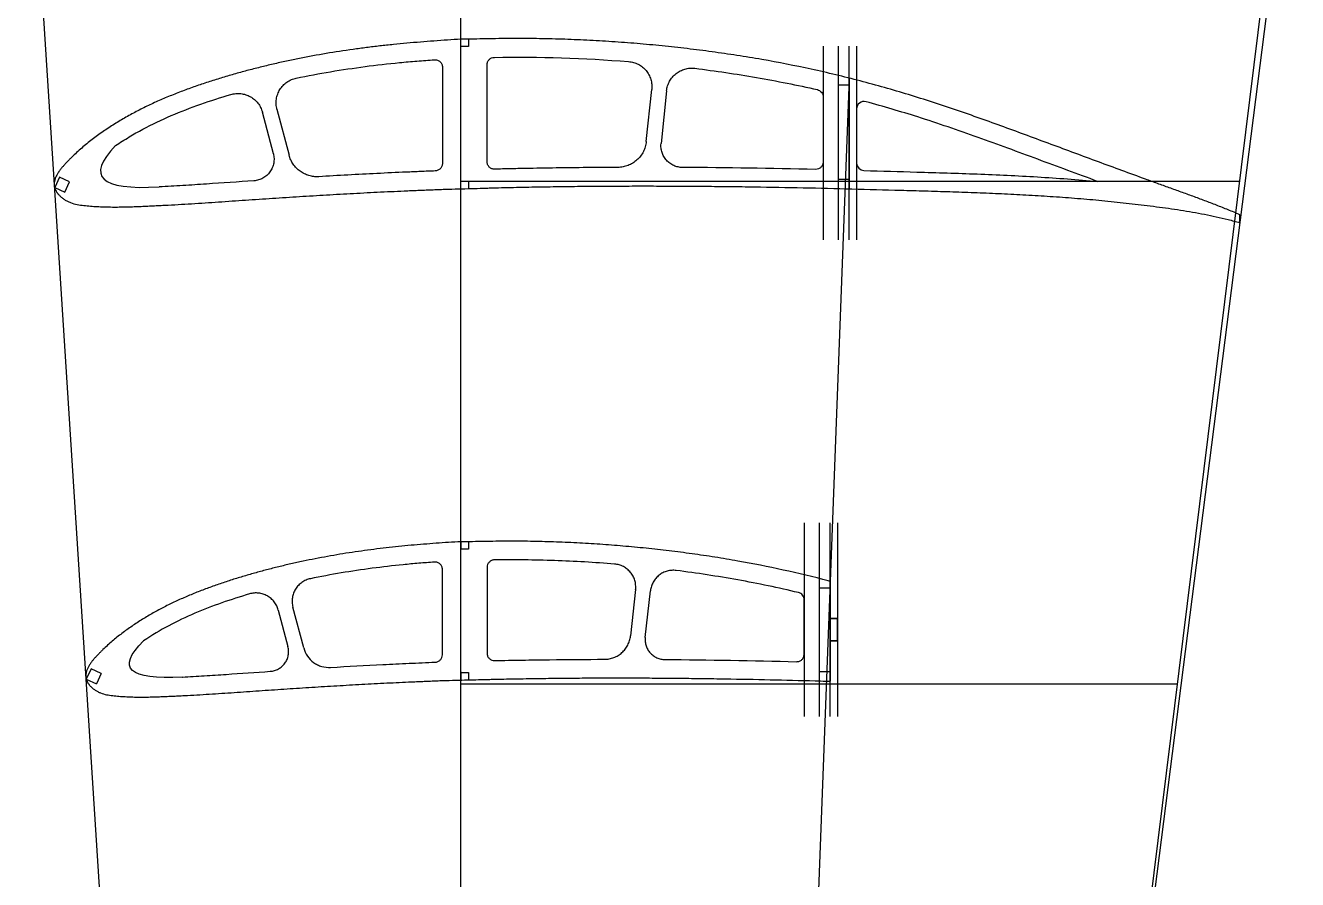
# Model space of a CAD drawing. Header units: millimetres. Extents: x -11497 to 404, y -3854 to 414.
# Drawn here: x -7873.2 to -7531.4, y -1141.8 to -912.4 of the extents above; entities that cross this region are included whole.
import ezdxf

# ---------------------------------------------------------------- set-up
doc = ezdxf.new("R2010")
doc.units = ezdxf.units.MM
doc.layers.add('11', color=80, linetype='Continuous')
doc.layers.add('7', color=1, linetype='Continuous')
doc.layers.add('剖面线层', color=2, linetype='Continuous', lineweight=25)
doc.layers.add('细线层', color=4, linetype='Continuous', lineweight=25)

msp = doc.modelspace()

# ---------------------------------------------------------------- linework, layer by layer
for p, q in [((-7756.1838, -918.0415), (-7756.1838, -916.0531)), ((-7754.1838, -916.0415), (-7754.1838, -918.0415)), ((-7754.1838, -918.0415), (-7756.1838, -918.0415)), ((-7756.1838, -956.2275), (-7756.1838, -954.2275)), ((-7756.1838, -954.2275), (-7754.1838, -954.2275)), ((-7754.1838, -954.2275), (-7754.1838, -956.1778)), ((-7756.1782, -1053.0375), (-7756.1782, -1051.0511)), ((-7754.1782, -1051.0375), (-7754.1782, -1053.0375)), ((-7754.1782, -1053.0375), (-7756.1782, -1053.0375)), ((-7756.1782, -1088.203), (-7756.1782, -1086.203)), ((-7756.1782, -1086.203), (-7754.1782, -1086.203)), ((-7754.1782, -1086.203), (-7754.1782, -1088.1571))]:
    msp.add_line(p, q)
at = {"color": 7, "linetype": 'Continuous', "lineweight": 25}
for p, q in [((-7749.1814, -948.9669), (-7749.1814, -922.9239)), ((-7761.1814, -923.5528), (-7761.1814, -949.4452)), ((-7706.3852, -943.5565), (-7704.9175, -929.5202)), ((-7700.9324, -929.8944), (-7702.4176, -944.0911)), ((-7658.8681, -931.5506), (-7658.8681, -949.0173)), ((-7806.607, -946.8088), (-7809.548, -935.6717)), ((-7805.6229, -934.8687), (-7802.3583, -947.2319)), ((-7649.8681, -934.7863), (-7649.8681, -949.3341)), ((-7848.985, -944.6196), (-7848.9847, -944.6199)), ((-7864.0903, -953.1369), (-7865.3581, -955.8558)), ((-7861.3713, -954.4047), (-7864.0903, -953.1369)), ((-7865.3581, -955.8558), (-7862.6392, -957.1237)), ((-7862.6392, -957.1237), (-7861.3713, -954.4047)), ((-7837.2835, -955.7138), (-7837.2853, -955.7139)), ((-7546.9027, -965.3492), (-7546.9034, -963.1875)), ((-7761.1814, -1081.4009), (-7761.1814, -1058.5042)), ((-7749.1814, -1057.9328), (-7749.1814, -1080.9769)), ((-7656.9723, -1088.5078), (-7656.9723, -1061.6971)), ((-7709.2596, -1063.8694), (-7710.6286, -1076.3405)), ((-7706.6514, -1076.7964), (-7705.2693, -1064.2147)), ((-7805.2754, -1069.4015), (-7802.6848, -1079.2208)), ((-7798.4564, -1079.5683), (-7801.3527, -1068.59)), ((-7663.9723, -1081.2637), (-7663.9723, -1066.6476)), ((-7841.4534, -1077.6371), (-7841.4536, -1077.637)), ((-7855.6014, -1085.2125), (-7856.8693, -1087.9314)), ((-7852.8825, -1086.4803), (-7855.6014, -1085.2125)), ((-7852.8825, -1086.4803), (-7854.1503, -1089.1992)), ((-7856.8693, -1087.9314), (-7854.1503, -1089.1992)), ((-7831.0616, -1087.3781), (-7831.0584, -1087.3779))]:
    msp.add_line(p, q, dxfattribs=at)
at = {"color": 7, "linetype": 'Continuous'}
for centre, start, end in [((-7647.8681, -934.7863), 74.84851, 180), ((-7647.8681, -949.3341), 180, 268.488702)]:
    msp.add_arc(centre, 2, start, end, dxfattribs=at)
at = {"color": 7, "linetype": 'Continuous', "lineweight": 25}
for points, knots in [([(-7756.1814, -916.0522), (-7757.3949, -916.1218), (-7759.8212, -916.281), (-7763.4578, -916.553), (-7767.0928, -916.8295), (-7770.7253, -917.1223), (-7774.3514, -917.4742), (-7777.9724, -917.8632), (-7781.5871, -918.2988), (-7786.3972, -918.9428), (-7792.3907, -919.8659), (-7798.352, -920.9616), (-7803.0982, -921.9436), (-7806.6453, -922.7352), (-7810.1787, -923.5825), (-7813.6973, -924.4863), (-7817.2, -925.4473), (-7820.6851, -926.4683), (-7824.1485, -927.5587), (-7827.5882, -928.7202), (-7830.9993, -929.9617), (-7834.3784, -931.2867), (-7837.7186, -932.7062), (-7841.0079, -934.2395), (-7844.2372, -935.8948), (-7847.3976, -937.6777), (-7850.484, -939.5853), (-7852.9861, -941.2829), (-7854.9362, -942.7133), (-7856.3691, -943.8252), (-7857.7689, -944.9787), (-7859.1286, -946.1791), (-7860.2302, -947.214), (-7861.0916, -948.0623), (-7861.7315, -948.7049), (-7862.3608, -949.3577), (-7862.9722, -950.0273), (-7863.559, -950.7191), (-7864.1092, -951.44), (-7864.527, -952.0703), (-7864.823, -952.5976), (-7865.0233, -953.0044), (-7865.1669, -953.3539), (-7865.2652, -953.6396), (-7865.3302, -953.8567), (-7865.3848, -954.0766), (-7865.4416, -954.3731), (-7865.487, -954.749), (-7865.4833, -955.1275), (-7865.4565, -955.4286), (-7865.4238, -955.6526), (-7865.3797, -955.8748), (-7865.3212, -956.0932), (-7865.2474, -956.3072), (-7865.1463, -956.5093), (-7865.0383, -956.7079), (-7864.9357, -956.9099), (-7864.8226, -957.1063), (-7864.6958, -957.294), (-7864.5586, -957.4744), (-7864.365, -957.706), (-7864.0108, -958.0991), (-7863.5635, -958.5068), (-7863.0841, -958.8752), (-7862.5867, -959.219), (-7861.9326, -959.5985), (-7860.8265, -960.0918), (-7859.3618, -960.4864), (-7857.562, -960.7204), (-7855.7562, -960.8885), (-7853.9465, -961.0123), (-7852.1342, -961.0891), (-7850.3207, -961.1299), (-7848.5067, -961.1335), (-7846.6929, -961.1072), (-7844.8795, -961.0564), (-7843.0667, -960.9889), (-7841.2542, -960.9099), (-7839.4418, -960.8263), (-7837.6295, -960.739), (-7835.2133, -960.6173), (-7832.1933, -960.4537), (-7828.5701, -960.2354), (-7824.9474, -960.001), (-7821.3249, -959.756), (-7817.7021, -959.5061), (-7814.0786, -959.2564), (-7810.4542, -959.0114), (-7806.8288, -958.7701), (-7803.2023, -958.5341), (-7799.5745, -958.3055), (-7795.9454, -958.0834), (-7791.1049, -957.7968), (-7786.2615, -957.5271), (-7781.4153, -957.2728), (-7777.7791, -957.0907), (-7774.1414, -956.9171), (-7771.1087, -956.7794), (-7768.6816, -956.675), (-7766.861, -956.5979), (-7765.04, -956.5223), (-7763.2184, -956.4521), (-7761.3964, -956.3875), (-7758.9664, -956.3068), (-7757.1433, -956.2507), (-7754.8407, -956.1951), (-7752.6667, -956.1407), (-7749.949, -956.0522), (-7747.7739, -955.9875), (-7745.5982, -955.9274), (-7742.8774, -955.869), (-7739.6113, -955.7959), (-7735.2547, -955.7127), (-7729.8058, -955.6259), (-7723.2627, -955.55), (-7716.7156, -955.5016), (-7710.1648, -955.479), (-7703.6109, -955.4807), (-7697.0543, -955.5041), (-7690.4954, -955.5508), (-7683.9346, -955.618), (-7675.1848, -955.7352), (-7664.2449, -955.9339), (-7651.1157, -956.2444), (-7640.1758, -956.5457), (-7631.4256, -956.7963), (-7624.8644, -956.9978), (-7618.3053, -957.2228), (-7611.7494, -957.4878), (-7605.1981, -957.8076), (-7598.6527, -958.1942), (-7592.1154, -958.662), (-7585.5877, -959.2132), (-7580.158, -959.7512), (-7575.8216, -960.2331), (-7572.5732, -960.6192), (-7569.3292, -961.0323), (-7566.09, -961.4743), (-7562.8572, -961.9532), (-7559.6331, -962.4817), (-7556.4216, -963.0746), (-7553.2244, -963.7372), (-7550.0509, -964.4959), (-7547.9422, -965.0312), (-7546.9027, -965.3492)], [0, 0, 0, 0, 0.00825074, 0.01650149, 0.02475223, 0.03300297, 0.04125371, 0.04950446, 0.0577552, 0.06600594, 0.08250743, 0.09900892, 0.10725966, 0.1155104, 0.12376114, 0.13201189, 0.14026263, 0.14851337, 0.15676412, 0.16501486, 0.1732656, 0.18151635, 0.18976709, 0.19801783, 0.20626857, 0.21451932, 0.22277006, 0.2310208, 0.23514617, 0.23927155, 0.24339692, 0.24752229, 0.25164766, 0.25371035, 0.25577303, 0.25783572, 0.2598984, 0.26196109, 0.26402378, 0.26608646, 0.2671178, 0.26814915, 0.26918049, 0.26969616, 0.27021183, 0.2707275, 0.27124318, 0.27227452, 0.27330586, 0.27382153, 0.2743372, 0.27485288, 0.27536855, 0.27588422, 0.27639989, 0.27691556, 0.27743123, 0.2779469, 0.27846258, 0.27897825, 0.27949392, 0.28052526, 0.28258795, 0.28361929, 0.28465063, 0.28671332, 0.288776, 0.29290138, 0.29702675, 0.30115212, 0.30527749, 0.30940286, 0.31352823, 0.3176536, 0.32177898, 0.32590435, 0.33002972, 0.33415509, 0.33828046, 0.34240583, 0.3465312, 0.35478195, 0.36303269, 0.37128343, 0.37953418, 0.38778492, 0.39603566, 0.40428641, 0.41253715, 0.42078789, 0.42903863, 0.43728938, 0.44554012, 0.46204161, 0.47029235, 0.47854309, 0.48679384, 0.49504458, 0.49916995, 0.50329532, 0.50742069, 0.51154606, 0.51567144, 0.51979681, 0.52804755, 0.52804755, 0.53542181, 0.54279606, 0.54648319, 0.55017032, 0.55754458, 0.56491884, 0.57229309, 0.58704161, 0.60179012, 0.61653863, 0.63128715, 0.64603566, 0.66078418, 0.67553269, 0.6902812, 0.70502972, 0.73452675, 0.76402378, 0.7935208, 0.80826932, 0.82301783, 0.83776635, 0.85251486, 0.86726337, 0.88201189, 0.8967604, 0.91150892, 0.92625743, 0.93363169, 0.94100594, 0.9483802, 0.95575446, 0.96312871, 0.97050297, 0.97787723, 0.98525149, 0.99262574, 1, 1, 1, 1]), ([(-7546.9034, -963.1875), (-7547.9376, -962.7391), (-7550.0263, -961.8905), (-7553.1675, -960.6385), (-7556.327, -959.4331), (-7559.4958, -958.253), (-7562.6741, -957.0983), (-7565.8551, -955.9515), (-7569.0375, -954.8082), (-7573.2763, -953.2722), (-7578.5701, -951.3384), (-7584.9164, -949.0016), (-7591.2584, -946.6528), (-7597.6, -944.303), (-7603.9416, -941.9533), (-7612.4057, -938.8432), (-7620.8978, -935.81), (-7629.4512, -932.9533), (-7638.0515, -930.2419), (-7648.9002, -927.1747), (-7662.0559, -924.0183), (-7673.1199, -921.8526), (-7682.0181, -920.3884), (-7688.7114, -919.4175), (-7695.4206, -918.5655), (-7702.1439, -917.8309), (-7708.8782, -917.2068), (-7715.6225, -916.7), (-7721.249, -916.3725), (-7725.7532, -916.1716), (-7730.259, -916.0099), (-7734.7666, -915.9075), (-7739.2752, -915.8661), (-7742.6567, -915.8685), (-7746.0381, -915.8984), (-7749.419, -915.9654), (-7752.7999, -916.0291), (-7755.0541, -916.0507), (-7756.1814, -916.0522)], [0, 0, 0, 0, 0.015625, 0.03125, 0.046875, 0.0625, 0.078125, 0.09375, 0.109375, 0.125, 0.15625, 0.1875, 0.21875, 0.25, 0.28125, 0.3125, 0.375, 0.40625, 0.4375, 0.5, 0.5625, 0.625, 0.65625, 0.6875, 0.71875, 0.75, 0.78125, 0.8125, 0.84375, 0.859375, 0.875, 0.90625, 0.921875, 0.9375, 0.953125, 0.96875, 0.984375, 1, 1, 1, 1]), ([(-7800.4457, -926.5031), (-7794.32, -925.2312), (-7788.1609, -924.209), (-7778.8798, -922.9928), (-7775.7786, -922.643), (-7771.1181, -922.1839), (-7769.5626, -922.0462), (-7766.4483, -921.7947), (-7764.8902, -921.6762), (-7763.332, -921.5585)], [0, 0, 0, 0, 0.5, 0.5, 0.75, 0.75, 0.875, 0.875, 1, 1, 1, 1]), ([(-7763.332, -921.5585), (-7763.1939, -921.5481), (-7763.0572, -921.552), (-7762.7864, -921.5875), (-7762.6508, -921.6196), (-7762.3919, -921.7101), (-7762.2684, -921.7681), (-7762.033, -921.9096), (-7761.9219, -921.9932), (-7761.6216, -922.2716), (-7761.4585, -922.501), (-7761.2942, -922.8767), (-7761.2517, -923.0096), (-7761.1956, -923.2781), (-7761.1814, -923.4144), (-7761.1814, -923.5528)], [0, 0, 0, 0, 0.125, 0.125, 0.25, 0.25, 0.375, 0.375, 0.5, 0.5, 0.75, 0.75, 0.875, 0.875, 1, 1, 1, 1]), ([(-7749.1814, -922.9239), (-7749.1814, -922.7933), (-7749.1687, -922.6649), (-7749.1191, -922.4122), (-7749.0816, -922.2867), (-7748.9834, -922.0468), (-7748.9234, -921.9329), (-7748.7815, -921.7172), (-7748.6989, -921.6147), (-7748.5181, -921.4306), (-7748.4195, -921.3478), (-7748.2054, -921.2011), (-7748.0909, -921.138), (-7747.7362, -920.9852), (-7747.4777, -920.9288), (-7747.2166, -920.9242)], [0, 0, 0, 0, 0.125, 0.125, 0.25, 0.25, 0.375, 0.375, 0.5, 0.5, 0.625, 0.625, 0.75, 0.75, 1, 1, 1, 1]), ([(-7711.1259, -922.0599), (-7710.6726, -922.0957), (-7710.23, -922.1761), (-7709.3657, -922.423), (-7708.9399, -922.5922), (-7708.1411, -923.0061), (-7707.7654, -923.2507), (-7707.2378, -923.6745), (-7707.0672, -923.8262), (-7706.7452, -924.1429), (-7706.593, -924.3082), (-7706.1627, -924.8251), (-7705.9098, -925.1979), (-7705.4783, -925.9972), (-7705.3058, -926.4118), (-7705.1097, -927.0554), (-7705.0548, -927.2736), (-7704.9666, -927.7174), (-7704.9335, -927.943), (-7704.8686, -928.6172), (-7704.8702, -929.0681), (-7704.9175, -929.5203)], [0, 0, 0, 0, 0.125, 0.125, 0.25, 0.25, 0.375, 0.375, 0.4375, 0.4375, 0.5, 0.5, 0.625, 0.625, 0.75, 0.75, 0.8125, 0.8125, 0.875, 0.875, 1, 1, 1, 1]), ([(-7700.9325, -929.8945), (-7700.8853, -929.4435), (-7700.794, -929.0043), (-7700.5263, -928.1488), (-7700.3472, -927.7285), (-7699.9149, -926.9423), (-7699.6619, -926.5737), (-7699.2267, -926.058), (-7699.0713, -925.8916), (-7698.7479, -925.578), (-7698.5794, -925.4302), (-7698.0539, -925.0134), (-7697.6766, -924.7701), (-7696.8696, -924.3581), (-7696.4523, -924.1955), (-7695.8063, -924.0142), (-7695.5876, -923.9643), (-7695.1434, -923.8861), (-7694.9178, -923.8578), (-7694.2439, -923.8076), (-7693.7943, -923.8185), (-7693.3444, -923.8749)], [0, 0, 0, 0, 0.125, 0.125, 0.25, 0.25, 0.375, 0.375, 0.4375, 0.4375, 0.5, 0.5, 0.625, 0.625, 0.75, 0.75, 0.8125, 0.8125, 0.875, 0.875, 1, 1, 1, 1]), ([(-7693.3445, -923.8749), (-7687.7886, -924.571), (-7682.2646, -925.3855), (-7671.2896, -927.2855), (-7665.8389, -928.372), (-7660.4263, -929.6003)], [0, 0, 0, 0, 0.5, 0.5, 1, 1, 1, 1]), ([(-7805.6229, -934.8688), (-7805.7411, -934.4213), (-7805.812, -933.969), (-7805.8623, -933.0553), (-7805.8405, -932.5893), (-7805.7051, -931.6842), (-7805.5925, -931.2419), (-7805.3553, -930.5942), (-7805.2644, -930.3804), (-7805.0635, -929.9676), (-7804.8428, -929.5674), (-7804.5832, -929.1917), (-7804.304, -928.8284), (-7804.1537, -928.6521), (-7803.6787, -928.1496), (-7803.3329, -927.8514), (-7802.5842, -927.3269), (-7802.1771, -927.0993), (-7801.3355, -926.7357), (-7800.8988, -926.5972), (-7800.4456, -926.5031)], [0, 0, 0, 0, 0.125, 0.125, 0.25, 0.25, 0.375, 0.375, 0.4375, 0.4375, 0.5, 0.5625, 0.5625, 0.625, 0.625, 0.75, 0.75, 0.875, 0.875, 1, 1, 1, 1]), ([(-7660.4263, -929.6003), (-7660.2051, -929.6505), (-7659.9985, -929.7358), (-7659.6142, -929.9766), (-7659.4472, -930.1254), (-7659.1641, -930.4796), (-7659.0558, -930.6753), (-7658.9057, -931.1032), (-7658.8681, -931.3238), (-7658.8681, -931.5506)], [0, 0, 0, 0, 0.25, 0.25, 0.5, 0.5, 0.75, 0.75, 1, 1, 1, 1]), ([(-7848.9847, -944.6199), (-7847.7966, -943.8175), (-7846.592, -943.0526), (-7844.154, -941.5881), (-7842.9206, -940.8887), (-7839.1781, -938.8864), (-7836.6262, -937.6808), (-7831.4333, -935.4725), (-7828.7956, -934.4619), (-7823.4585, -932.5813), (-7820.7583, -931.713), (-7818.0315, -930.905)], [0, 0, 0, 0, 0.125, 0.125, 0.25, 0.25, 0.5, 0.5, 0.75, 0.75, 1, 1, 1, 1]), ([(-7818.0316, -930.905), (-7817.5942, -930.7754), (-7817.1508, -930.6914), (-7816.2524, -930.6119), (-7815.7927, -930.6174), (-7814.8959, -930.7183), (-7814.4561, -930.8127), (-7813.8096, -931.0207), (-7813.5954, -931.1017), (-7813.1802, -931.2831), (-7812.9784, -931.3836), (-7812.3901, -931.7139), (-7812.0193, -931.9732), (-7811.3295, -932.568), (-7811.0197, -932.8951), (-7810.6061, -933.4287), (-7810.4767, -933.6137), (-7810.2357, -933.9987), (-7810.1243, -934.1983), (-7809.8234, -934.8073), (-7809.6645, -935.2307), (-7809.548, -935.6718)], [0, 0, 0, 0, 0.125, 0.125, 0.25, 0.25, 0.375, 0.375, 0.4375, 0.4375, 0.5, 0.5, 0.625, 0.625, 0.75, 0.75, 0.8125, 0.8125, 0.875, 0.875, 1, 1, 1, 1]), ([(-7585.1349, -954.2493), (-7590.4839, -952.2768), (-7595.8287, -950.2918), (-7606.5216, -946.3313), (-7611.869, -944.354), (-7622.6056, -940.5224), (-7627.9961, -938.6719), (-7638.0353, -935.4871), (-7642.6732, -934.121), (-7647.3454, -932.8559)], [0, 0, 0, 0, 0.25, 0.25, 0.5, 0.5, 0.75, 0.75, 0.961910179, 0.961910179, 0.961910179, 0.961910179]), ([(-7806.6071, -946.8087), (-7806.4971, -947.225), (-7806.4349, -947.6461), (-7806.4026, -948.4976), (-7806.4343, -948.9306), (-7806.5888, -949.7661), (-7806.7115, -950.1747), (-7807.0486, -950.9656), (-7807.2575, -951.3357), (-7807.7535, -952.0265), (-7808.0441, -952.3494), (-7808.679, -952.915), (-7809.0251, -953.1617), (-7809.7767, -953.5803), (-7810.1696, -953.745), (-7810.9843, -953.9866), (-7811.41, -954.0637), (-7811.8396, -954.0927)], [0, 0, 0, 0, 0.125, 0.125, 0.25, 0.25, 0.375, 0.375, 0.5, 0.5, 0.625, 0.625, 0.75, 0.75, 0.875, 0.875, 1, 1, 1, 1]), ([(-7706.3852, -943.5564), (-7706.4347, -944.0297), (-7706.5268, -944.4917), (-7706.7264, -945.1681), (-7706.8033, -945.3909), (-7706.9781, -945.8306), (-7707.0765, -946.0483), (-7707.3976, -946.68), (-7707.6476, -947.0772), (-7708.2185, -947.8244), (-7708.5431, -948.1772), (-7709.242, -948.809), (-7709.6172, -949.0907), (-7710.4191, -949.5857), (-7710.8483, -949.799), (-7711.7249, -950.1388), (-7712.1761, -950.2682), (-7713.1048, -950.4446), (-7713.5808, -950.4906), (-7714.0567, -950.4924)], [0, 0, 0, 0, 0.125, 0.125, 0.1875, 0.1875, 0.25, 0.25, 0.375, 0.375, 0.5, 0.5, 0.625, 0.625, 0.75, 0.75, 0.875, 0.875, 1, 1, 1, 1]), ([(-7696.6651, -950.5089), (-7697.0734, -950.5067), (-7697.4746, -950.4619), (-7698.2637, -950.2903), (-7698.6546, -950.1612), (-7699.3901, -949.8298), (-7699.7383, -949.6274), (-7700.2306, -949.2674), (-7700.389, -949.1383), (-7700.6885, -948.8669), (-7700.9724, -948.5813), (-7701.2257, -948.2674), (-7701.4634, -947.9392), (-7701.5748, -947.767), (-7701.8777, -947.2402), (-7702.0409, -946.8723), (-7702.2279, -946.2955), (-7702.2808, -946.0979), (-7702.365, -945.7003), (-7702.3964, -945.5009), (-7702.4594, -944.9003), (-7702.46, -944.4971), (-7702.4175, -944.0911)], [0, 0, 0, 0, 0.125, 0.125, 0.25, 0.25, 0.375, 0.375, 0.4375, 0.4375, 0.5, 0.5625, 0.5625, 0.625, 0.625, 0.75, 0.75, 0.8125, 0.8125, 0.875, 0.875, 1, 1, 1, 1]), ([(-7794.4147, -952.9831), (-7794.8605, -953.0095), (-7795.3024, -952.9972), (-7795.9597, -952.9231), (-7796.1779, -952.889), (-7796.6124, -952.8019), (-7796.8298, -952.7485), (-7797.4699, -952.5616), (-7797.8808, -952.4021), (-7798.4741, -952.1117), (-7798.668, -952.0064), (-7799.0479, -951.7784), (-7799.2348, -951.655), (-7799.7745, -951.2641), (-7800.1078, -950.9758), (-7800.5691, -950.5029), (-7800.7164, -950.3385), (-7800.9977, -949.9957), (-7801.1323, -949.8166), (-7801.5089, -949.2675), (-7801.7259, -948.8841), (-7802.0933, -948.0833), (-7802.2443, -947.6636), (-7802.3583, -947.2319)], [0, 0, 0, 0, 0.125, 0.125, 0.1875, 0.1875, 0.25, 0.25, 0.375, 0.375, 0.4375, 0.4375, 0.5, 0.5, 0.625, 0.625, 0.6875, 0.6875, 0.75, 0.75, 0.875, 0.875, 1, 1, 1, 1]), ([(-7761.1814, -949.4452), (-7761.1814, -949.5742), (-7761.1937, -949.7011), (-7761.2421, -949.9509), (-7761.2787, -950.0749), (-7761.3746, -950.3126), (-7761.4333, -950.4254), (-7761.5718, -950.6394), (-7761.6526, -950.7413), (-7761.8295, -950.925), (-7761.9261, -951.0078), (-7762.1355, -951.1552), (-7762.2481, -951.2191), (-7762.5965, -951.3751), (-7762.8506, -951.435), (-7763.1084, -951.4444)], [0, 0, 0, 0, 0.125, 0.125, 0.25, 0.25, 0.375, 0.375, 0.5, 0.5, 0.625, 0.625, 0.75, 0.75, 1, 1, 1, 1]), ([(-7747.1265, -950.9667), (-7747.2609, -950.9704), (-7747.3933, -950.9606), (-7747.6545, -950.9152), (-7747.7846, -950.8789), (-7748.0328, -950.782), (-7748.1508, -950.7217), (-7748.3747, -950.5778), (-7748.4806, -950.4936), (-7748.7658, -950.2162), (-7748.9199, -949.9908), (-7749.0748, -949.6247), (-7749.1147, -949.4961), (-7749.168, -949.234), (-7749.1814, -949.1013), (-7749.1814, -948.9669)], [0, 0, 0, 0, 0.125, 0.125, 0.25, 0.25, 0.375, 0.375, 0.5, 0.5, 0.75, 0.75, 0.875, 0.875, 1, 1, 1, 1]), ([(-7658.8681, -949.0173), (-7658.8681, -949.1512), (-7658.8815, -949.2828), (-7658.9336, -949.5417), (-7658.9732, -949.6704), (-7659.0762, -949.9151), (-7659.1392, -950.0311), (-7659.2882, -950.2503), (-7659.3748, -950.3537), (-7659.6582, -950.6309), (-7659.8866, -950.7789), (-7660.3776, -950.973), (-7660.6448, -951.0216), (-7660.9125, -951.0157)], [0, 0, 0, 0, 0.125, 0.125, 0.25, 0.25, 0.375, 0.375, 0.5, 0.5, 0.75, 0.75, 1, 1, 1, 1]), ([(-7763.1084, -951.4444), (-7764.4137, -951.492), (-7765.7187, -951.5446), (-7768.3285, -951.654), (-7769.6333, -951.7094), (-7773.5476, -951.8816), (-7776.1567, -952.0045), (-7783.9832, -952.3909), (-7789.1996, -952.6745), (-7794.4148, -952.9831)], [0, 0, 0, 0, 0.125, 0.125, 0.25, 0.25, 0.5, 0.5, 1, 1, 1, 1]), ([(-7714.0567, -950.4924), (-7719.5691, -950.5135), (-7725.0812, -950.5615), (-7733.3487, -950.6792), (-7736.1045, -950.7253), (-7740.2379, -950.8076), (-7741.6156, -950.8384), (-7744.3711, -950.8988), (-7745.7489, -950.9289), (-7747.1265, -950.9667)], [0, 0, 0, 0, 0.5, 0.5, 0.75, 0.75, 0.875, 0.875, 1, 1, 1, 1]), ([(-7647.9209, -951.3334), (-7643.1706, -951.4587), (-7638.4207, -951.5919), (-7628.2722, -951.8863), (-7622.8739, -952.0514), (-7612.081, -952.4613), (-7606.6866, -952.709), (-7595.9049, -953.3552), (-7590.5177, -953.7553), (-7585.1349, -954.2493)], [0.030053306, 0.030053306, 0.030053306, 0.030053306, 0.25, 0.25, 0.5, 0.5, 0.75, 0.75, 1, 1, 1, 1]), ([(-7811.8396, -954.0927), (-7816.0792, -954.3784), (-7820.318, -954.6782), (-7826.6778, -955.1026), (-7828.798, -955.2391), (-7833.0398, -955.4923), (-7835.1613, -955.6077), (-7837.2835, -955.7138)], [0, 0, 0, 0, 0.5, 0.5, 0.75, 0.75, 1, 1, 1, 1]), ([(-7756.1814, -1051.0522), (-7757.3, -1051.0986), (-7759.5372, -1051.2211), (-7762.8901, -1051.4601), (-7766.241, -1051.7167), (-7769.5899, -1051.9891), (-7772.9335, -1052.3142), (-7776.2727, -1052.6745), (-7779.6064, -1053.0771), (-7784.0431, -1053.6729), (-7789.572, -1054.5269), (-7795.0723, -1055.5399), (-7799.452, -1056.448), (-7802.7254, -1057.1801), (-7805.9863, -1057.9637), (-7809.2338, -1058.7995), (-7812.4669, -1059.6882), (-7815.6838, -1060.6325), (-7818.881, -1061.6405), (-7822.056, -1062.7151), (-7825.2054, -1063.8624), (-7828.3246, -1065.0885), (-7831.4083, -1066.4011), (-7834.445, -1067.8187), (-7837.4259, -1069.3501), (-7840.3436, -1070.9984), (-7843.192, -1072.7636), (-7845.5015, -1074.3334), (-7847.3008, -1075.6568), (-7848.6228, -1076.6856), (-7849.9143, -1077.7526), (-7851.1683, -1078.8634), (-7852.1843, -1079.8208), (-7852.9788, -1080.6053), (-7853.5686, -1081.2), (-7854.1489, -1081.8039), (-7854.7116, -1082.4242), (-7855.2509, -1083.0653), (-7855.7554, -1083.7339), (-7856.1375, -1084.3185), (-7856.4058, -1084.8082), (-7856.5873, -1085.1856), (-7856.715, -1085.5103), (-7856.8015, -1085.7754), (-7856.8585, -1085.9767), (-7856.905, -1086.1806), (-7856.9509, -1086.4552), (-7856.9912, -1086.8025), (-7856.9869, -1087.152), (-7856.9659, -1087.4303), (-7856.9401, -1087.6376), (-7856.9047, -1087.8435), (-7856.8574, -1088.0463), (-7856.7973, -1088.2458), (-7856.7117, -1088.4354), (-7856.6179, -1088.6216), (-7856.5269, -1088.8098), (-7856.4259, -1088.9929), (-7856.3125, -1089.1685), (-7856.1894, -1089.3375), (-7856.015, -1089.5548), (-7855.6937, -1089.9227), (-7855.2858, -1090.3047), (-7854.8466, -1090.6493), (-7854.3914, -1090.9724), (-7853.7902, -1091.328), (-7852.774, -1091.7946), (-7851.4241, -1092.1701), (-7849.7626, -1092.3924), (-7848.0946, -1092.5467), (-7846.4233, -1092.6621), (-7844.7495, -1092.7322), (-7843.0747, -1092.7701), (-7841.3994, -1092.7725), (-7839.7243, -1092.7482), (-7838.0497, -1092.6998), (-7836.3756, -1092.6362), (-7834.7019, -1092.562), (-7833.0283, -1092.4832), (-7831.3548, -1092.4011), (-7829.1237, -1092.2868), (-7826.3352, -1092.1335), (-7822.9899, -1091.9291), (-7819.6453, -1091.7097), (-7816.301, -1091.4804), (-7812.9567, -1091.2468), (-7809.612, -1091.0135), (-7806.2666, -1090.7842), (-7802.9205, -1090.5585), (-7799.5737, -1090.3381), (-7796.226, -1090.1242), (-7792.8774, -1089.9164), (-7788.4113, -1089.648), (-7783.9433, -1089.3956), (-7779.4733, -1089.1572), (-7776.1197, -1088.9869), (-7772.7651, -1088.824), (-7769.9687, -1088.6941), (-7767.731, -1088.5972), (-7766.0525, -1088.5243), (-7764.3738, -1088.4519), (-7762.6946, -1088.3883), (-7761.0149, -1088.3338), (-7758.775, -1088.2685), (-7757.0946, -1088.224), (-7754.9724, -1088.175), (-7752.9689, -1088.1307), (-7750.4644, -1088.0629), (-7748.4603, -1088.0121), (-7746.4558, -1087.9619), (-7743.9494, -1087.9116), (-7740.9411, -1087.8512), (-7736.9289, -1087.783), (-7731.9118, -1087.7136), (-7725.8885, -1087.6558), (-7719.8628, -1087.6238), (-7713.8351, -1087.6153), (-7707.8055, -1087.6293), (-7701.7744, -1087.6628), (-7695.742, -1087.7182), (-7689.7085, -1087.7923), (-7681.663, -1087.9163), (-7671.6047, -1088.119), (-7662.7038, -1088.3471), (-7657.8265, -1088.4836), (-7656.9723, -1088.5078)], [0, 0, 0, 0, 0.008250743, 0.016501486, 0.024752229, 0.033002972, 0.041253715, 0.049504458, 0.057755201, 0.066005944, 0.08250743, 0.099008916, 0.107259659, 0.115510402, 0.123761145, 0.132011888, 0.140262631, 0.148513373, 0.156764116, 0.165014859, 0.173265602, 0.181516345, 0.189767088, 0.198017831, 0.206268574, 0.214519317, 0.22277006, 0.231020803, 0.235146175, 0.239271546, 0.243396918, 0.247522289, 0.251647661, 0.253710346, 0.255773032, 0.257835718, 0.259898404, 0.261961089, 0.264023775, 0.266086461, 0.267117804, 0.268149147, 0.269180489, 0.269696161, 0.270211832, 0.270727504, 0.271243175, 0.272274518, 0.273305861, 0.273821532, 0.274337204, 0.274852875, 0.275368547, 0.275884218, 0.27639989, 0.276915561, 0.277431232, 0.277946904, 0.278462575, 0.278978247, 0.279493918, 0.280525261, 0.282587947, 0.28361929, 0.284650632, 0.286713318, 0.288776004, 0.292901375, 0.297026747, 0.301152118, 0.30527749, 0.309402861, 0.313528233, 0.317653604, 0.321778976, 0.325904347, 0.330029719, 0.33415509, 0.338280462, 0.342405833, 0.346531205, 0.354781948, 0.363032691, 0.371283434, 0.379534177, 0.38778492, 0.396035663, 0.404286406, 0.412537149, 0.420787892, 0.429038634, 0.437289377, 0.44554012, 0.462041606, 0.470292349, 0.478543092, 0.486793835, 0.495044578, 0.49916995, 0.503295321, 0.507420693, 0.511546064, 0.515671436, 0.519796807, 0.52804755, 0.52804755, 0.535421807, 0.542796064, 0.546483193, 0.550170321, 0.557544578, 0.564918835, 0.572293092, 0.587041606, 0.60179012, 0.616538634, 0.631287149, 0.646035663, 0.660784177, 0.675532691, 0.690281205, 0.705029719, 0.734526747, 0.764023775, 0.770286821, 0.770286821, 0.770286821, 0.770286821]), ([(-7656.9723, -1061.6971), (-7657.1445, -1061.6515), (-7661.3285, -1060.546), (-7669.5696, -1058.5518), (-7679.7482, -1056.5387), (-7687.9347, -1055.1745), (-7694.0931, -1054.269), (-7700.2662, -1053.4726), (-7706.4525, -1052.7837), (-7712.6491, -1052.1969), (-7718.8551, -1051.718), (-7724.0327, -1051.406), (-7728.1777, -1051.2127), (-7732.3242, -1051.0547), (-7736.4725, -1050.9526), (-7740.6218, -1050.9051), (-7743.7339, -1050.9016), (-7746.846, -1050.9216), (-7749.9576, -1050.9787), (-7753.0692, -1051.0299), (-7755.1439, -1051.0485), (-7756.1814, -1051.0522)], [0.497317614, 0.497317614, 0.497317614, 0.497317614, 0.5, 0.5625, 0.625, 0.65625, 0.6875, 0.71875, 0.75, 0.78125, 0.8125, 0.84375, 0.859375, 0.875, 0.90625, 0.921875, 0.9375, 0.953125, 0.96875, 0.984375, 1, 1, 1, 1]), ([(-7747.2092, -1055.933), (-7747.3401, -1055.9349), (-7747.4686, -1055.9494), (-7747.7211, -1056.0027), (-7747.8464, -1056.0422), (-7748.0854, -1056.1441), (-7748.1987, -1056.206), (-7748.4127, -1056.3515), (-7748.5141, -1056.436), (-7748.6957, -1056.62), (-7748.7771, -1056.7202), (-7748.9208, -1056.9372), (-7748.9821, -1057.053), (-7749.1293, -1057.411), (-7749.1814, -1057.6711), (-7749.1814, -1057.9328)], [0, 0, 0, 0, 0.125, 0.125, 0.25, 0.25, 0.375, 0.375, 0.5, 0.5, 0.625, 0.625, 0.75, 0.75, 1, 1, 1, 1]), ([(-7714.8995, -1057.0449), (-7720.2762, -1056.6107), (-7725.6569, -1056.2976), (-7733.7342, -1056.0165), (-7736.4277, -1055.9542), (-7740.4695, -1055.9087), (-7741.8171, -1055.9028), (-7744.5127, -1055.9061), (-7745.8608, -1055.9143), (-7747.2092, -1055.933)], [0, 0, 0, 0, 0.5, 0.5, 0.75, 0.75, 0.875, 0.875, 1, 1, 1, 1]), ([(-7763.3314, -1056.5098), (-7764.7297, -1056.615), (-7766.1277, -1056.7235), (-7768.9216, -1056.9548), (-7770.317, -1057.0822), (-7774.4982, -1057.5009), (-7777.2806, -1057.8185), (-7785.608, -1058.9178), (-7791.1348, -1059.8359), (-7796.6323, -1060.9719)], [0, 0, 0, 0, 0.125, 0.125, 0.25, 0.25, 0.5, 0.5, 1, 1, 1, 1]), ([(-7761.1814, -1058.5042), (-7761.1814, -1058.3658), (-7761.1956, -1058.2298), (-7761.2513, -1057.9625), (-7761.2936, -1057.8297), (-7761.4033, -1057.5784), (-7761.4703, -1057.4596), (-7761.6291, -1057.2356), (-7761.7208, -1057.1311), (-7762.021, -1056.8526), (-7762.2619, -1056.7072), (-7762.6488, -1056.5716), (-7762.7844, -1056.5392), (-7763.0564, -1056.5034), (-7763.1933, -1056.4995), (-7763.3314, -1056.5098)], [0, 0, 0, 0, 0.125, 0.125, 0.25, 0.25, 0.375, 0.375, 0.5, 0.5, 0.75, 0.75, 0.875, 0.875, 1, 1, 1, 1]), ([(-7709.2596, -1063.8694), (-7709.2143, -1063.4569), (-7709.211, -1063.047), (-7709.2664, -1062.436), (-7709.295, -1062.233), (-7709.3728, -1061.8284), (-7709.4225, -1061.6259), (-7709.5995, -1061.0339), (-7709.7554, -1060.6555), (-7710.1418, -1059.9309), (-7710.3747, -1059.5834), (-7710.8965, -1058.9515), (-7711.1872, -1058.6629), (-7711.6691, -1058.2723), (-7711.8369, -1058.1499), (-7712.1804, -1057.9244), (-7712.5336, -1057.7171), (-7712.9059, -1057.5456), (-7713.2878, -1057.3924), (-7713.4846, -1057.3246), (-7714.0804, -1057.1526), (-7714.4858, -1057.0783), (-7714.8995, -1057.0449)], [0, 0, 0, 0, 0.125, 0.125, 0.1875, 0.1875, 0.25, 0.25, 0.375, 0.375, 0.5, 0.5, 0.625, 0.625, 0.6875, 0.6875, 0.75, 0.8125, 0.8125, 0.875, 0.875, 1, 1, 1, 1]), ([(-7698.3487, -1058.7665), (-7698.7577, -1058.7143), (-7699.1647, -1058.7036), (-7699.7725, -1058.7469), (-7699.9746, -1058.7713), (-7700.3779, -1058.8405), (-7700.58, -1058.8857), (-7701.1717, -1059.0493), (-7701.5508, -1059.1958), (-7702.2787, -1059.5632), (-7702.6293, -1059.7864), (-7703.2694, -1060.2897), (-7703.5629, -1060.5712), (-7703.9625, -1061.0394), (-7704.0886, -1061.2031), (-7704.3215, -1061.5386), (-7704.429, -1061.7113), (-7704.7254, -1062.244), (-7704.8891, -1062.6211), (-7705.1391, -1063.4043), (-7705.2243, -1063.8049), (-7705.2693, -1064.2147)], [0, 0, 0, 0, 0.125, 0.125, 0.1875, 0.1875, 0.25, 0.25, 0.375, 0.375, 0.5, 0.5, 0.625, 0.625, 0.6875, 0.6875, 0.75, 0.75, 0.875, 0.875, 1, 1, 1, 1]), ([(-7665.5086, -1064.7024), (-7670.901, -1063.4149), (-7676.335, -1062.2804), (-7687.284, -1060.3102), (-7692.7989, -1059.4741), (-7698.3488, -1058.7665)], [0, 0, 0, 0, 0.5, 0.5, 1, 1, 1, 1]), ([(-7796.6323, -1060.9719), (-7797.0453, -1061.0573), (-7797.4422, -1061.1829), (-7798.0148, -1061.4294), (-7798.2018, -1061.5213), (-7798.5679, -1061.7249), (-7798.7474, -1061.8372), (-7799.2617, -1062.1964), (-7799.5767, -1062.4678), (-7800.0075, -1062.9223), (-7800.1449, -1063.0827), (-7800.4013, -1063.4153), (-7800.5201, -1063.5869), (-7800.8491, -1064.1173), (-7801.0321, -1064.4913), (-7801.3229, -1065.282), (-7801.4261, -1065.6868), (-7801.519, -1066.3037), (-7801.5396, -1066.5111), (-7801.5597, -1066.9298), (-7801.5591, -1067.1414), (-7801.525, -1067.7691), (-7801.4603, -1068.1822), (-7801.3527, -1068.59)], [0, 0, 0, 0, 0.125, 0.125, 0.1875, 0.1875, 0.25, 0.25, 0.375, 0.375, 0.4375, 0.4375, 0.5, 0.5, 0.625, 0.625, 0.75, 0.75, 0.8125, 0.8125, 0.875, 0.875, 1, 1, 1, 1]), ([(-7813.0006, -1065.059), (-7815.5065, -1065.8011), (-7817.9881, -1066.5983), (-7822.8937, -1068.3238), (-7825.3179, -1069.2513), (-7830.0915, -1071.2762), (-7832.4377, -1072.3809), (-7837.0253, -1074.828), (-7839.2687, -1076.166), (-7841.4534, -1077.6371)], [0, 0, 0, 0, 0.25, 0.25, 0.5, 0.5, 0.75, 0.75, 1, 1, 1, 1]), ([(-7805.2754, -1069.4016), (-7805.3814, -1068.9998), (-7805.5258, -1068.6156), (-7805.7973, -1068.0647), (-7805.897, -1067.8854), (-7806.1154, -1067.5353), (-7806.2346, -1067.3641), (-7806.613, -1066.8748), (-7806.8948, -1066.5774), (-7807.5168, -1066.0396), (-7807.8595, -1065.7989), (-7808.5746, -1065.3967), (-7808.9501, -1065.2319), (-7809.7381, -1064.9771), (-7810.1427, -1064.8901), (-7810.7533, -1064.8209), (-7810.9581, -1064.8079), (-7811.3701, -1064.8025), (-7811.5784, -1064.8102), (-7812.1968, -1064.8643), (-7812.6021, -1064.9411), (-7813.0006, -1065.0591)], [0, 0, 0, 0, 0.125, 0.125, 0.1875, 0.1875, 0.25, 0.25, 0.375, 0.375, 0.5, 0.5, 0.625, 0.625, 0.75, 0.75, 0.8125, 0.8125, 0.875, 0.875, 1, 1, 1, 1]), ([(-7663.9723, -1066.6476), (-7663.9723, -1066.4227), (-7664.0092, -1066.2041), (-7664.1567, -1065.7795), (-7664.2634, -1065.5849), (-7664.5418, -1065.2323), (-7664.7066, -1065.0833), (-7665.085, -1064.8416), (-7665.2899, -1064.7546), (-7665.5086, -1064.7024)], [0, 0, 0, 0, 0.25, 0.25, 0.5, 0.5, 0.75, 0.75, 1, 1, 1, 1]), ([(-7717.624, -1082.6207), (-7717.1913, -1082.6199), (-7716.7656, -1082.5796), (-7715.9276, -1082.4236), (-7715.5132, -1082.3071), (-7714.7076, -1081.9979), (-7714.3244, -1081.8088), (-7713.7782, -1081.4751), (-7713.6009, -1081.3555), (-7713.2561, -1081.099), (-7713.088, -1080.9615), (-7712.6081, -1080.531), (-7712.3178, -1080.2181), (-7711.7955, -1079.5419), (-7711.5617, -1079.1743), (-7711.17, -1078.412), (-7711.0103, -1078.0165), (-7710.7631, -1077.1967), (-7710.6758, -1076.7706), (-7710.6286, -1076.3405)], [0, 0, 0, 0, 0.125, 0.125, 0.25, 0.25, 0.375, 0.375, 0.4375, 0.4375, 0.5, 0.5, 0.625, 0.625, 0.75, 0.75, 0.875, 0.875, 1, 1, 1, 1]), ([(-7807.446, -1085.8524), (-7807.0548, -1085.8257), (-7806.6742, -1085.7566), (-7805.9328, -1085.5371), (-7805.5682, -1085.384), (-7804.891, -1085.0069), (-7804.5756, -1084.7832), (-7804.1381, -1084.3936), (-7803.9991, -1084.2552), (-7803.7396, -1083.967), (-7803.6184, -1083.8165), (-7803.3927, -1083.5026), (-7803.2883, -1083.3392), (-7803.0967, -1082.9994), (-7803.0098, -1082.8232), (-7802.7815, -1082.2877), (-7802.6697, -1081.9177), (-7802.5631, -1081.343), (-7802.538, -1081.1478), (-7802.5097, -1080.7605), (-7802.5063, -1080.5672), (-7802.5278, -1079.9878), (-7802.5848, -1079.5998), (-7802.6848, -1079.2207)], [0, 0, 0, 0, 0.125, 0.125, 0.25, 0.25, 0.375, 0.375, 0.4375, 0.4375, 0.5, 0.5, 0.5625, 0.5625, 0.625, 0.625, 0.75, 0.75, 0.8125, 0.8125, 0.875, 0.875, 1, 1, 1, 1]), ([(-7798.4564, -1079.5683), (-7798.2486, -1080.3558), (-7797.9145, -1081.0851), (-7796.994, -1082.4276), (-7796.4323, -1083.0037), (-7795.4428, -1083.7196), (-7795.0972, -1083.9265), (-7794.3759, -1084.2791), (-7793.9991, -1084.4253), (-7792.8276, -1084.766), (-7792.0306, -1084.8554), (-7791.2176, -1084.8068)], [0, 0, 0, 0, 0.25, 0.25, 0.5, 0.5, 0.625, 0.625, 0.75, 0.75, 1, 1, 1, 1]), ([(-7706.6515, -1076.7964), (-7706.6921, -1077.1667), (-7706.6934, -1077.5344), (-7706.6386, -1078.0824), (-7706.6108, -1078.2645), (-7706.5357, -1078.6273), (-7706.4882, -1078.808), (-7706.3198, -1079.3352), (-7706.1723, -1079.6715), (-7705.8979, -1080.1532), (-7705.7969, -1080.3106), (-7705.5811, -1080.6111), (-7705.466, -1080.7547), (-7705.0998, -1081.1663), (-7704.8258, -1081.4166), (-7704.2281, -1081.8566), (-7703.9109, -1082.0422), (-7703.2407, -1082.3464), (-7702.8843, -1082.465), (-7702.1647, -1082.6234), (-7701.7986, -1082.665), (-7701.4261, -1082.6678)], [0, 0, 0, 0, 0.125, 0.125, 0.1875, 0.1875, 0.25, 0.25, 0.375, 0.375, 0.4375, 0.4375, 0.5, 0.5, 0.625, 0.625, 0.75, 0.75, 0.875, 0.875, 1, 1, 1, 1]), ([(-7791.2176, -1084.8068), (-7786.5353, -1084.5265), (-7781.8518, -1084.2682), (-7774.8248, -1083.9154), (-7772.4823, -1083.8022), (-7768.9679, -1083.6442), (-7767.7963, -1083.594), (-7765.4532, -1083.4924), (-7764.2816, -1083.4422), (-7763.1096, -1083.4002)], [0, 0, 0, 0, 0.5, 0.5, 0.75, 0.75, 0.875, 0.875, 1, 1, 1, 1]), ([(-7763.1096, -1083.4002), (-7762.9806, -1083.3955), (-7762.8542, -1083.3786), (-7762.6063, -1083.3212), (-7762.4836, -1083.2801), (-7762.2495, -1083.1757), (-7762.1388, -1083.1129), (-7761.9299, -1082.9666), (-7761.831, -1082.8821), (-7761.6538, -1082.6985), (-7761.5745, -1082.5989), (-7761.4349, -1082.3842), (-7761.3751, -1082.2693), (-7761.2319, -1081.9153), (-7761.1814, -1081.659), (-7761.1814, -1081.4009)], [0, 0, 0, 0, 0.125, 0.125, 0.25, 0.25, 0.375, 0.375, 0.5, 0.5, 0.625, 0.625, 0.75, 0.75, 1, 1, 1, 1]), ([(-7749.1814, -1080.9769), (-7749.1814, -1081.111), (-7749.168, -1081.2427), (-7749.1158, -1081.502), (-7749.0762, -1081.6308), (-7748.973, -1081.8758), (-7748.9099, -1081.9919), (-7748.7607, -1082.2114), (-7748.674, -1082.3149), (-7748.3903, -1082.5924), (-7748.1616, -1082.7405), (-7747.6699, -1082.9347), (-7747.4024, -1082.9831), (-7747.1343, -1082.9768)], [0, 0, 0, 0, 0.125, 0.125, 0.25, 0.25, 0.375, 0.375, 0.5, 0.5, 0.75, 0.75, 1, 1, 1, 1]), ([(-7747.1343, -1082.9768), (-7745.9049, -1082.9479), (-7744.6754, -1082.9239), (-7742.2165, -1082.8747), (-7740.987, -1082.8508), (-7737.2984, -1082.7869), (-7734.8393, -1082.7514), (-7727.4617, -1082.6628), (-7722.543, -1082.6301), (-7717.6239, -1082.6207)], [0, 0, 0, 0, 0.125, 0.125, 0.25, 0.25, 0.5, 0.5, 1, 1, 1, 1]), ([(-7666.0227, -1083.262), (-7665.8886, -1083.2654), (-7665.7564, -1083.2553), (-7665.4958, -1083.2096), (-7665.3659, -1083.1732), (-7665.1182, -1083.0762), (-7665.0005, -1083.016), (-7664.7772, -1082.8722), (-7664.6715, -1082.788), (-7664.3869, -1082.5109), (-7664.2332, -1082.2858), (-7664.0786, -1081.9204), (-7664.0388, -1081.7921), (-7663.9857, -1081.5304), (-7663.9723, -1081.3979), (-7663.9723, -1081.2637)], [0, 0, 0, 0, 0.125, 0.125, 0.25, 0.25, 0.375, 0.375, 0.5, 0.5, 0.75, 0.75, 0.875, 0.875, 1, 1, 1, 1]), ([(-7831.0584, -1087.3779), (-7829.089, -1087.2777), (-7827.1201, -1087.1691), (-7823.1837, -1086.9306), (-7821.216, -1086.8019), (-7815.3141, -1086.4024), (-7811.3804, -1086.1211), (-7807.446, -1085.8524)], [0, 0, 0, 0, 0.25, 0.25, 0.5, 0.5, 1, 1, 1, 1])]:
    msp.add_open_spline(points, degree=3, knots=knots, dxfattribs=at)
for points in [[(-7747.2166, -920.9242), (-7735.1679, -920.7121), (-7723.1382, -921.1096), (-7711.1258, -922.0599)], [(-7848.985, -944.6196), (-7857.0412, -952.9484), (-7853.1413, -956.6465), (-7837.2853, -955.7139)], [(-7660.9125, -951.0157), (-7672.8274, -950.7511), (-7684.7447, -950.575), (-7696.6652, -950.5089)], [(-7831.0615, -1087.3781), (-7845.4554, -1088.294), (-7848.9194, -1085.0469), (-7841.4536, -1077.637)], [(-7701.4261, -1082.6679), (-7689.6217, -1082.7571), (-7677.8209, -1082.9646), (-7666.0227, -1083.262)]]:
    msp.add_open_spline(points, degree=3, dxfattribs=at)
for p in [(-7756.1838, -954.2275), (-7756.1782, -1086.203)]:
    msp.add_point(p)
at = {"layer": '11'}
msp.add_line((-7651.8681, -926.507), (-7673.2361, -1492.7404), dxfattribs=at)
at = {"layer": '7'}
for p, q in [((-7658.8681, -917.9078), (-7658.8681, -969.9571)), ((-7654.8681, -917.9078), (-7654.8681, -969.9571)), ((-7651.8681, -969.9571), (-7651.8681, -917.9078)), ((-7649.8681, -917.9078), (-7649.8681, -969.9571)), ((-7663.9723, -1045.9786), (-7663.9723, -1098.0279)), ((-7659.9723, -1045.9786), (-7659.9723, -1098.0279)), ((-7656.9723, -1098.0279), (-7656.9723, -1045.9786)), ((-7654.9723, -1045.9786), (-7654.9723, -1098.0279))]:
    msp.add_line(p, q, dxfattribs=at)
at = {"layer": '剖面线层'}
for p, q in [((-7756.1838, -954.2275), (-7756.1838, -829.2275)), ((-7612.0703, -1479.2275), (-7531.3904, -829.2275)), ((-7832.346, -1469.4831), (-7873.2181, -833.5636)), ((-7651.8681, -926.507), (-7651.8681, -956.2337)), ((-7756.1838, -1479.2275), (-7756.1838, -954.2275)), ((-7756.1838, -954.2275), (-7546.9058, -954.2275)), ((-7656.9723, -1061.6971), (-7656.9723, -1088.5078)), ((-7756.1838, -1089.2275), (-7563.6631, -1089.2275))]:
    msp.add_line(p, q, dxfattribs=at)
msp.add_lwpolyline([(-7656.9723, -1077.6971), (-7654.9723, -1077.6971), (-7654.9723, -1071.6971), (-7656.9723, -1071.6971)], close=True, dxfattribs=at)
at = {"layer": '细线层'}
for p, q in [((-7531.388, -843.4719), (-7612.0644, -1477.2336)), ((-7654.8681, -925.7671), (-7654.8681, -928.2671)), ((-7654.8681, -928.2671), (-7651.8681, -928.2671)), ((-7651.8681, -928.2671), (-7651.8681, -926.507)), ((-7651.8681, -953.7337), (-7654.8681, -953.7337)), ((-7654.8681, -953.7337), (-7654.8681, -956.159)), ((-7651.8681, -956.2337), (-7651.8681, -953.7337)), ((-7659.9723, -1060.9178), (-7659.9723, -1063.4178)), ((-7656.9723, -1061.6971), (-7656.9723, -1071.6971)), ((-7659.9723, -1063.4178), (-7656.9723, -1063.4178)), ((-7656.9723, -1071.6971), (-7654.9723, -1071.6971)), ((-7654.9723, -1071.6971), (-7654.9723, -1077.6971)), ((-7654.9723, -1077.6971), (-7656.9723, -1077.6971)), ((-7656.9723, -1077.6971), (-7656.9723, -1088.5078)), ((-7656.9723, -1086.0078), (-7659.9723, -1086.0078)), ((-7659.9723, -1086.0078), (-7659.9723, -1088.4241)), ((-7656.9723, -1088.5078), (-7656.9723, -1086.0078))]:
    msp.add_line(p, q, dxfattribs=at)

doc.saveas('drawing.dxf')
